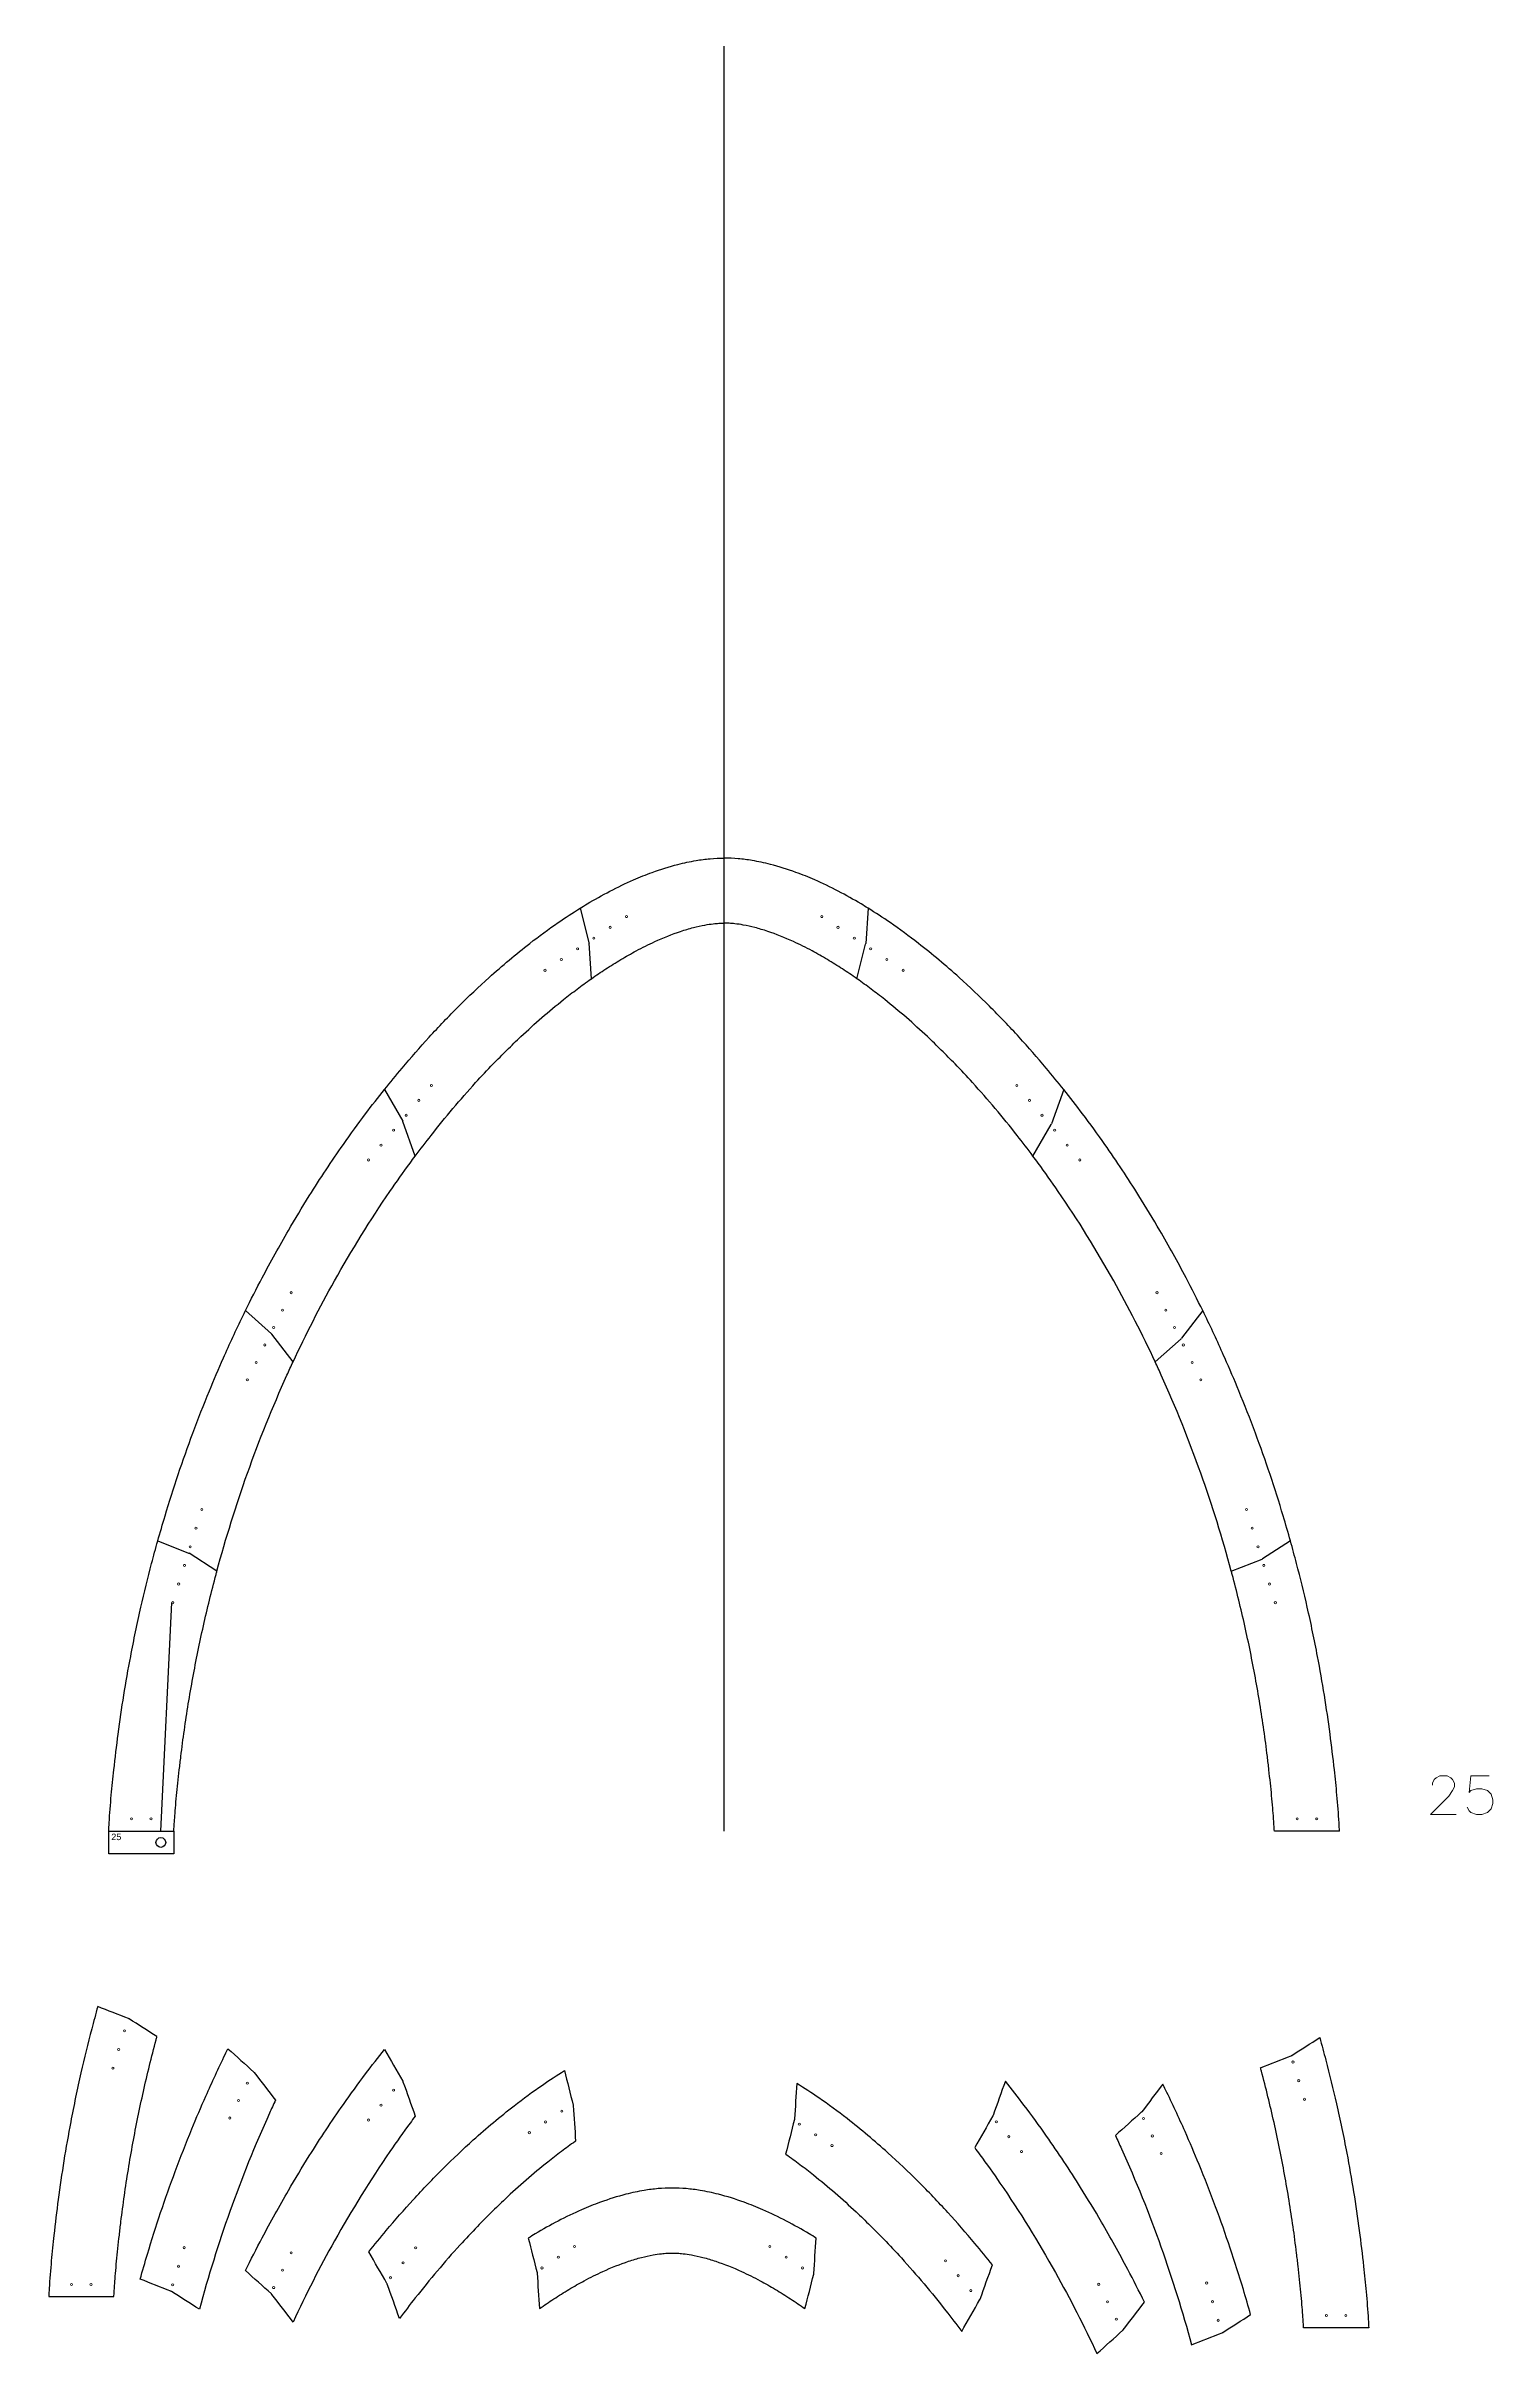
# Model space of a CAD drawing. Header units: inches. Extents: x -1683 to 11264, y -1696 to 4470.
# Drawn here: x 6988 to 7433, y -1501 to -792 of the extents above; entities that cross this region are included whole.
import ezdxf

# ---------------------------------------------------------------- set-up
doc = ezdxf.new("R2010")
doc.units = ezdxf.units.IN
doc.header["$MEASUREMENT"] = 0
doc.layers.add('Anchoring', color=1, linetype='Continuous')
doc.layers.add('Annotation', color=7, linetype='Continuous', lineweight=9)
doc.layers.add('Drilling', color=3, linetype='Continuous', lineweight=13)
doc.styles.get("Standard").update_dxf_attribs({"font": 'Arial.ttf'})

msp = doc.modelspace()

# ---------------------------------------------------------------- linework, layer by layer
for p, q in [((7196.45, -1340.609), (7196.45, -791.735)), ((7152.187, -1056.808), (7154.875, -1067.408)), ((7240.713, -1056.808), (7239.993, -1067.719)), ((7154.875, -1067.408), (7154.903, -1067.588)), ((7155.623, -1078.499), (7154.903, -1067.588)), ((7237.278, -1078.499), (7239.965, -1067.899)), ((7239.965, -1067.899), (7239.993, -1067.719)), ((7092.035, -1112.539), (7097.625, -1122.284)), ((7300.865, -1112.539), (7297.085, -1123.118)), ((7097.699, -1122.445), (7097.625, -1122.284)), ((7101.479, -1133.024), (7097.699, -1122.445)), ((7291.421, -1133.024), (7297.011, -1123.279)), ((7297.011, -1123.279), (7297.085, -1123.118)), ((7049.277, -1180.545), (7057.251, -1187.704)), ((7343.623, -1180.545), (7337.113, -1189.056)), ((7057.251, -1187.704), (7057.377, -1187.84)), ((7063.887, -1196.35), (7057.377, -1187.84)), ((7329.013, -1196.35), (7336.986, -1189.192)), ((7336.986, -1189.192), (7337.113, -1189.056)), ((7022.294, -1251.4), (7031.755, -1255.104)), ((7031.755, -1255.104), (7031.93, -1255.193)), ((7040.487, -1260.67), (7031.93, -1255.193)), ((7370.607, -1251.4), (7362.049, -1256.877)), ((7352.413, -1260.67), (7361.875, -1256.966)), ((7361.875, -1256.966), (7362.049, -1256.877)), ((7007.206, -1340.609), (7027.241, -1340.609)), ((7385.695, -1340.609), (7365.66, -1340.609))]:
    msp.add_line(p, q)
for points, knots in [([(7152.187, -1056.808), (7152.898, -1056.368), (7158.195, -1053.15), (7165.524, -1049.28), (7174.967, -1045.472), (7181.393, -1043.445), (7187.362, -1042.17), (7192.118, -1041.553), (7195.003, -1041.42), (7196.45, -1041.418)], [519.9166704, 519.9166704, 519.9166704, 519.9166704, 523.8736937, 549.2464874, 559.0340293, 572.0621518, 581.0907488, 587.900003, 594.7481506, 594.7481506, 594.7481506, 594.7481506]), ([(7240.713, -1056.808), (7240.002, -1056.368), (7234.706, -1053.15), (7227.377, -1049.28), (7217.934, -1045.472), (7211.508, -1043.445), (7205.539, -1042.17), (7200.782, -1041.553), (7197.898, -1041.42), (7196.45, -1041.418)], [519.9166704, 519.9166704, 519.9166704, 519.9166704, 523.8736937, 549.2464874, 559.0340293, 572.0621518, 581.0907488, 587.900003, 594.7481506, 594.7481506, 594.7481506, 594.7481506]), ([(7092.035, -1112.539), (7093.801, -1110.327), (7098.257, -1104.891), (7105.784, -1096.273), (7114.704, -1086.98), (7124.946, -1077.226), (7135.157, -1068.66), (7144.621, -1061.679), (7149.887, -1058.231), (7152.187, -1056.808)], [389.9034488, 389.9034488, 389.9034488, 389.9034488, 403.3011089, 423.1776355, 444.067615, 464.2669368, 490.1203539, 507.1133541, 519.9166704, 519.9166704, 519.9166704, 519.9166704]), ([(7300.865, -1112.539), (7299.099, -1110.327), (7294.643, -1104.891), (7287.117, -1096.273), (7278.197, -1086.98), (7267.954, -1077.226), (7257.744, -1068.66), (7248.28, -1061.679), (7243.014, -1058.231), (7240.713, -1056.808)], [389.9034488, 389.9034488, 389.9034488, 389.9034488, 403.3011089, 423.1776355, 444.067615, 464.2669368, 490.1203539, 507.1133541, 519.9166704, 519.9166704, 519.9166704, 519.9166704]), ([(7155.623, -1078.499), (7157.086, -1077.47), (7158.557, -1076.475), (7161.583, -1074.506), (7163.14, -1073.537), (7166.276, -1071.67), (7167.846, -1070.78), (7171.317, -1068.918), (7173.217, -1067.968), (7177.783, -1065.875), (7180.447, -1064.807), (7184.379, -1063.495), (7185.694, -1063.104), (7188.203, -1062.455), (7189.392, -1062.193), (7191.431, -1061.828), (7192.294, -1061.702), (7193.719, -1061.544), (7194.297, -1061.496), (7195.405, -1061.435), (7195.931, -1061.419), (7196.45, -1061.418)], [504.6547169, 504.6547169, 504.6547169, 504.6547169, 514.217583, 514.217583, 524.1483315, 524.1483315, 534.0790799, 534.0790799, 546.0961461, 546.0961461, 562.98018, 562.98018, 571.6440457, 571.6440457, 579.7822031, 579.7822031, 586.0122056, 586.0122056, 590.5050465, 590.5050465, 594.6672655, 594.6672655, 594.6672655, 594.6672655]), ([(7237.278, -1078.499), (7235.814, -1077.47), (7234.344, -1076.475), (7231.317, -1074.506), (7229.761, -1073.537), (7226.624, -1071.67), (7225.054, -1070.78), (7221.584, -1068.918), (7219.684, -1067.968), (7215.118, -1065.875), (7212.454, -1064.807), (7208.522, -1063.495), (7207.207, -1063.104), (7204.698, -1062.455), (7203.509, -1062.193), (7201.469, -1061.828), (7200.607, -1061.702), (7199.182, -1061.544), (7198.603, -1061.496), (7197.496, -1061.435), (7196.97, -1061.419), (7196.45, -1061.418)], [504.6547169, 504.6547169, 504.6547169, 504.6547169, 514.217583, 514.217583, 524.1483315, 524.1483315, 534.0790799, 534.0790799, 546.0961461, 546.0961461, 562.98018, 562.98018, 571.6440457, 571.6440457, 579.7822031, 579.7822031, 586.0122056, 586.0122056, 590.5050465, 590.5050465, 594.6672655, 594.6672655, 594.6672655, 594.6672655]), ([(7101.479, -1133.024), (7103.071, -1130.893), (7104.689, -1128.785), (7108.533, -1123.903), (7110.781, -1121.146), (7115.364, -1115.715), (7117.687, -1113.056), (7121.814, -1108.522), (7123.61, -1106.609), (7126.828, -1103.282), (7128.237, -1101.858), (7131.081, -1099.047), (7132.513, -1097.665), (7136.08, -1094.306), (7138.224, -1092.362), (7142.591, -1088.569), (7144.81, -1086.722), (7148.446, -1083.825), (7149.844, -1082.742), (7152.642, -1080.636), (7154.045, -1079.611), (7155.51, -1078.578), (7155.567, -1078.539), (7155.623, -1078.499)], [372.9199947, 372.9199947, 372.9199947, 372.9199947, 386.3145168, 386.3145168, 404.2094218, 404.2094218, 422.1043268, 422.1043268, 435.4962901, 435.4962901, 445.6782353, 445.6782353, 455.8601805, 455.8601805, 470.8661057, 470.8661057, 485.8720309, 485.8720309, 495.0794328, 495.0794328, 504.2868346, 504.2868346, 504.6547169, 504.6547169, 504.6547169, 504.6547169]), ([(7291.421, -1133.024), (7289.829, -1130.893), (7288.212, -1128.785), (7284.368, -1123.903), (7282.12, -1121.146), (7277.536, -1115.715), (7275.213, -1113.056), (7271.087, -1108.522), (7269.291, -1106.609), (7266.073, -1103.282), (7264.664, -1101.858), (7261.82, -1099.047), (7260.388, -1097.665), (7256.821, -1094.306), (7254.676, -1092.362), (7250.31, -1088.569), (7248.091, -1086.722), (7244.454, -1083.825), (7243.057, -1082.742), (7240.259, -1080.636), (7238.855, -1079.611), (7237.39, -1078.578), (7237.334, -1078.539), (7237.278, -1078.499)], [372.9199947, 372.9199947, 372.9199947, 372.9199947, 386.3145168, 386.3145168, 404.2094218, 404.2094218, 422.1043268, 422.1043268, 435.4962901, 435.4962901, 445.6782353, 445.6782353, 455.8601805, 455.8601805, 470.8661057, 470.8661057, 485.8720309, 485.8720309, 495.0794328, 495.0794328, 504.2868346, 504.2868346, 504.6547169, 504.6547169, 504.6547169, 504.6547169]), ([(7049.277, -1180.545), (7050.938, -1177.161), (7055.163, -1168.848), (7061.684, -1157.068), (7069.966, -1143.355), (7077.893, -1131.392), (7085.747, -1120.572), (7090.063, -1115.008), (7092.035, -1112.539)], [262.8798109, 262.8798109, 262.8798109, 262.8798109, 280.7273208, 307.0273712, 326.609429, 356.5711792, 374.9402668, 389.9034488, 389.9034488, 389.9034488, 389.9034488]), ([(7343.623, -1180.545), (7341.963, -1177.161), (7337.737, -1168.848), (7331.217, -1157.068), (7322.934, -1143.355), (7315.007, -1131.392), (7307.154, -1120.572), (7302.838, -1115.008), (7300.865, -1112.539)], [262.8798109, 262.8798109, 262.8798109, 262.8798109, 280.7273208, 307.0273712, 326.609429, 356.5711792, 374.9402668, 389.9034488, 389.9034488, 389.9034488, 389.9034488]), ([(7063.887, -1196.35), (7067.835, -1187.876), (7072.088, -1179.552), (7081.922, -1161.974), (7087.606, -1152.786), (7095.714, -1140.96), (7097.778, -1138.048), (7100.412, -1134.459), (7100.944, -1133.74), (7101.479, -1133.024)], [250.0055499, 250.0055499, 250.0055499, 250.0055499, 296.5639495, 296.5639495, 350.5247068, 350.5247068, 368.4196118, 368.4196118, 372.9199947, 372.9199947, 372.9199947, 372.9199947]), ([(7329.013, -1196.35), (7325.066, -1187.876), (7320.813, -1179.552), (7310.979, -1161.974), (7305.295, -1152.786), (7297.186, -1140.96), (7295.123, -1138.048), (7292.488, -1134.459), (7291.956, -1133.74), (7291.421, -1133.024)], [250.0055499, 250.0055499, 250.0055499, 250.0055499, 296.5639495, 296.5639495, 350.5247068, 350.5247068, 368.4196118, 368.4196118, 372.9199947, 372.9199947, 372.9199947, 372.9199947]), ([(7022.294, -1251.4), (7023.016, -1248.822), (7025.007, -1241.969), (7028.531, -1230.89), (7033.07, -1218.054), (7037.738, -1206.121), (7042.853, -1194.125), (7046.644, -1185.941), (7048.994, -1181.123), (7049.277, -1180.545)], [143.0558759, 143.0558759, 143.0558759, 143.0558759, 155.7309487, 176.8423832, 198.0930818, 220.1839456, 237.5010729, 259.8313894, 262.8798109, 262.8798109, 262.8798109, 262.8798109]), ([(7370.607, -1251.4), (7369.885, -1248.822), (7367.894, -1241.969), (7364.37, -1230.89), (7359.831, -1218.054), (7355.163, -1206.121), (7350.048, -1194.125), (7346.257, -1185.941), (7343.907, -1181.123), (7343.623, -1180.545)], [143.0558759, 143.0558759, 143.0558759, 143.0558759, 155.7309487, 176.8423832, 198.0930818, 220.1839456, 237.5010729, 259.8313894, 262.8798109, 262.8798109, 262.8798109, 262.8798109]), ([(7040.487, -1260.67), (7043.224, -1250.517), (7046.355, -1240.475), (7053.512, -1220.352), (7057.565, -1210.279), (7062.64, -1199.049), (7063.26, -1197.698), (7063.887, -1196.35)], [136.4024733, 136.4024733, 136.4024733, 136.4024733, 188.6424347, 188.6424347, 242.6031921, 242.6031921, 250.0055499, 250.0055499, 250.0055499, 250.0055499]), ([(7352.413, -1260.67), (7349.677, -1250.517), (7346.546, -1240.475), (7339.388, -1220.352), (7335.336, -1210.279), (7330.261, -1199.049), (7329.641, -1197.698), (7329.013, -1196.35)], [136.4024733, 136.4024733, 136.4024733, 136.4024733, 188.6424347, 188.6424347, 242.6031921, 242.6031921, 250.0055499, 250.0055499, 250.0055499, 250.0055499]), ([(7007.206, -1340.609), (7007.256, -1339.769), (7007.474, -1336.08), (7007.947, -1329.792), (7008.891, -1320.68), (7010.104, -1310.431), (7011.817, -1298.803), (7014.102, -1285.787), (7016.927, -1272.263), (7019.818, -1260.454), (7021.65, -1253.699), (7022.294, -1251.4)], [0, 0, 0, 0, 3.9851706, 17.4938877, 29.8544306, 47.3583526, 66.3541367, 85.4986633, 109.9185573, 131.7535153, 143.0558759, 143.0558759, 143.0558759, 143.0558759]), ([(7385.695, -1340.609), (7385.645, -1339.769), (7385.427, -1336.08), (7384.954, -1329.792), (7384.01, -1320.68), (7382.797, -1310.431), (7381.083, -1298.803), (7378.799, -1285.787), (7375.974, -1272.263), (7373.083, -1260.454), (7371.251, -1253.699), (7370.607, -1251.4)], [0, 0, 0, 0, 3.9851706, 17.4938877, 29.8544306, 47.3583526, 66.3541367, 85.4986633, 109.9185573, 131.7535153, 143.0558759, 143.0558759, 143.0558759, 143.0558759]), ([(7027.241, -1340.609), (7027.257, -1340.352), (7027.272, -1340.097), (7027.32, -1339.309), (7027.354, -1338.784), (7027.424, -1337.728), (7027.46, -1337.201), (7027.573, -1335.622), (7027.653, -1334.571), (7027.844, -1332.249), (7027.957, -1330.984), (7028.202, -1328.422), (7028.334, -1327.129), (7028.617, -1324.463), (7028.768, -1323.085), (7029.079, -1320.352), (7029.238, -1318.992), (7029.733, -1314.927), (7030.085, -1312.246), (7030.849, -1306.876), (7031.26, -1304.189), (7032.133, -1298.821), (7032.596, -1296.142), (7034.062, -1288.123), (7035.145, -1282.799), (7037.523, -1272.197), (7038.818, -1266.921), (7040.307, -1261.339), (7040.397, -1261.004), (7040.487, -1260.67)], [1.8923623, 1.8923623, 1.8923623, 1.8923623, 3.1472373, 3.1472373, 5.8099059, 5.8099059, 8.4725745, 8.4725745, 13.7979118, 13.7979118, 20.2790372, 20.2790372, 26.7601626, 26.7601626, 33.5052573, 33.5052573, 40.250352, 40.250352, 53.7405413, 53.7405413, 67.2307307, 67.2307307, 80.72092, 80.72092, 107.7012987, 107.7012987, 134.6816774, 134.6816774, 136.4024733, 136.4024733, 136.4024733, 136.4024733]), ([(7365.66, -1340.609), (7365.644, -1340.352), (7365.629, -1340.097), (7365.58, -1339.309), (7365.547, -1338.784), (7365.477, -1337.728), (7365.441, -1337.201), (7365.328, -1335.622), (7365.248, -1334.571), (7365.057, -1332.249), (7364.944, -1330.984), (7364.699, -1328.422), (7364.567, -1327.129), (7364.284, -1324.463), (7364.132, -1323.085), (7363.822, -1320.352), (7363.663, -1318.992), (7363.167, -1314.927), (7362.815, -1312.246), (7362.051, -1306.876), (7361.641, -1304.189), (7360.768, -1298.821), (7360.305, -1296.142), (7358.839, -1288.123), (7357.756, -1282.799), (7355.377, -1272.197), (7354.083, -1266.921), (7352.593, -1261.339), (7352.504, -1261.004), (7352.413, -1260.67)], [1.8923623, 1.8923623, 1.8923623, 1.8923623, 3.1472373, 3.1472373, 5.8099059, 5.8099059, 8.4725745, 8.4725745, 13.7979118, 13.7979118, 20.2790372, 20.2790372, 26.7601626, 26.7601626, 33.5052573, 33.5052573, 40.250352, 40.250352, 53.7405413, 53.7405413, 67.2307307, 67.2307307, 80.72092, 80.72092, 107.7012987, 107.7012987, 134.6816774, 134.6816774, 136.4024733, 136.4024733, 136.4024733, 136.4024733]), ([(7022.045, -1403.817), (7021.955, -1404.152), (7021.865, -1404.486), (7020.376, -1410.068), (7019.081, -1415.345), (7016.703, -1425.946), (7015.62, -1431.27), (7014.153, -1439.289), (7013.691, -1441.968), (7012.818, -1447.337), (7012.407, -1450.023), (7011.643, -1455.394), (7011.291, -1458.074), (7010.796, -1462.139), (7010.636, -1463.5), (7010.326, -1466.232), (7010.174, -1467.61), (7009.891, -1470.276), (7009.76, -1471.57), (7009.514, -1474.131), (7009.402, -1475.397), (7009.211, -1477.719), (7009.13, -1478.769), (7009.018, -1480.348), (7008.981, -1480.875), (7008.912, -1481.931), (7008.878, -1482.456), (7008.83, -1483.244), (7008.814, -1483.499), (7008.799, -1483.756), (7002.121, -1483.756), (6995.442, -1483.756), (6988.764, -1483.756), (6988.813, -1482.916), (6989.031, -1479.228), (6989.505, -1472.939), (6990.449, -1463.827), (6991.662, -1453.578), (6993.375, -1441.95), (6995.66, -1428.934), (6998.484, -1415.411), (7001.376, -1403.601), (7003.208, -1396.846), (7003.852, -1394.547), (7007.005, -1395.782), (7010.159, -1397.016), (7013.313, -1398.251), (7013.371, -1398.281), (7013.429, -1398.31), (7013.487, -1398.34), (7016.34, -1400.166), (7019.193, -1401.992), (7022.045, -1403.817)], [0, 0, 0, 0, 1.7207959, 1.7207959, 28.7011746, 28.7011746, 55.6815533, 55.6815533, 69.1717426, 69.1717426, 82.661932, 82.661932, 96.1521213, 96.1521213, 102.897216, 102.897216, 109.6423106, 109.6423106, 116.1234361, 116.1234361, 122.6045615, 122.6045615, 127.9298988, 127.9298988, 130.5925674, 130.5925674, 133.255236, 133.255236, 134.510111, 134.510111, 134.510111, 135.510111, 135.510111, 135.510111, 139.4952816, 153.0039987, 165.3645416, 182.8684636, 201.8642477, 221.0087744, 245.4286684, 267.2636263, 278.5659869, 278.5659869, 278.5659869, 279.5659869, 279.5659869, 279.5659869, 280.5659869, 280.5659869, 280.5659869, 281.5659869, 281.5659869, 281.5659869, 281.5659869]), ([(7361.39, -1413.385), (7361.48, -1413.72), (7361.57, -1414.054), (7363.059, -1419.636), (7364.354, -1424.913), (7366.732, -1435.514), (7367.816, -1440.838), (7369.282, -1448.857), (7369.745, -1451.536), (7370.618, -1456.905), (7371.028, -1459.591), (7371.792, -1464.962), (7372.144, -1467.642), (7372.639, -1471.707), (7372.799, -1473.068), (7373.109, -1475.8), (7373.261, -1477.178), (7373.544, -1479.844), (7373.676, -1481.138), (7373.921, -1483.699), (7374.034, -1484.965), (7374.225, -1487.287), (7374.305, -1488.337), (7374.418, -1489.916), (7374.454, -1490.443), (7374.524, -1491.499), (7374.557, -1492.024), (7374.606, -1492.812), (7374.621, -1493.067), (7374.636, -1493.324), (7381.315, -1493.324), (7387.993, -1493.324), (7394.672, -1493.324), (7394.622, -1492.484), (7394.404, -1488.796), (7393.93, -1482.507), (7392.987, -1473.395), (7391.774, -1463.146), (7390.06, -1451.518), (7387.776, -1438.502), (7384.951, -1424.979), (7382.059, -1413.169), (7380.228, -1406.414), (7379.584, -1404.115), (7376.731, -1405.941), (7373.879, -1407.767), (7371.026, -1409.593), (7370.968, -1409.622), (7370.91, -1409.652), (7370.851, -1409.681), (7367.698, -1410.916), (7364.544, -1412.151), (7361.39, -1413.385)], [0, 0, 0, 0, 1.7207959, 1.7207959, 28.7011746, 28.7011746, 55.6815533, 55.6815533, 69.1717426, 69.1717426, 82.661932, 82.661932, 96.1521213, 96.1521213, 102.897216, 102.897216, 109.6423106, 109.6423106, 116.1234361, 116.1234361, 122.6045615, 122.6045615, 127.9298988, 127.9298988, 130.5925674, 130.5925674, 133.255236, 133.255236, 134.510111, 134.510111, 134.510111, 135.510111, 135.510111, 135.510111, 139.4952816, 153.0039987, 165.3645416, 182.8684636, 201.8642477, 221.0087744, 245.4286684, 267.2636263, 278.5659869, 278.5659869, 278.5659869, 279.5659869, 279.5659869, 279.5659869, 280.5659869, 280.5659869, 280.5659869, 281.5659869, 281.5659869, 281.5659869, 281.5659869]), ([(7026.355, -1482.088), (7026.413, -1482.118), (7026.471, -1482.147), (7026.529, -1482.177), (7029.382, -1484.003), (7032.234, -1485.828), (7035.087, -1487.654), (7037.824, -1477.502), (7040.955, -1467.459), (7048.112, -1447.336), (7052.165, -1437.264), (7057.24, -1426.033), (7057.86, -1424.682), (7058.487, -1423.335), (7056.317, -1420.498), (7054.147, -1417.661), (7051.976, -1414.825), (7051.934, -1414.779), (7051.892, -1414.734), (7051.85, -1414.688), (7049.193, -1412.302), (7046.535, -1409.916), (7043.877, -1407.53), (7043.594, -1408.108), (7041.244, -1412.925), (7037.453, -1421.109), (7032.338, -1433.105), (7027.67, -1445.038), (7023.131, -1457.874), (7019.606, -1468.953), (7017.616, -1475.806), (7016.894, -1478.384), (7020.047, -1479.619), (7023.201, -1480.853), (7026.355, -1482.088)], [0, 0, 0, 0, 1, 1, 1, 2, 2, 2, 54.2399614, 54.2399614, 108.2007188, 108.2007188, 115.6030766, 115.6030766, 115.6030766, 116.6030766, 116.6030766, 116.6030766, 117.6030766, 117.6030766, 117.6030766, 118.6030766, 118.6030766, 118.6030766, 121.6514981, 143.9818146, 161.2989419, 183.3898057, 204.6405043, 225.7519388, 238.4270116, 238.4270116, 238.4270116, 239.4270116, 239.4270116, 239.4270116, 239.4270116]), ([(7057.377, -1483.055), (7059.547, -1485.891), (7061.717, -1488.728), (7063.887, -1491.565), (7067.835, -1483.091), (7072.088, -1474.766), (7081.922, -1457.189), (7087.606, -1448), (7095.714, -1436.174), (7097.778, -1433.262), (7100.412, -1429.673), (7100.944, -1428.955), (7101.479, -1428.239), (7100.219, -1424.712), (7098.959, -1421.186), (7097.699, -1417.659), (7097.674, -1417.606), (7097.65, -1417.552), (7097.625, -1417.498), (7095.762, -1414.25), (7093.899, -1411.001), (7092.035, -1407.753), (7090.063, -1410.223), (7085.747, -1415.786), (7077.893, -1426.606), (7069.966, -1438.569), (7061.684, -1452.283), (7055.163, -1464.063), (7050.938, -1472.376), (7049.277, -1475.76), (7051.935, -1478.146), (7054.593, -1480.532), (7057.251, -1482.918), (7057.293, -1482.964), (7057.335, -1483.009), (7057.377, -1483.055)], [0, 0, 0, 0, 1, 1, 1, 47.5583996, 47.5583996, 101.5191569, 101.5191569, 119.4140619, 119.4140619, 123.9144448, 123.9144448, 123.9144448, 124.9144448, 124.9144448, 124.9144448, 125.9144448, 125.9144448, 125.9144448, 126.9144448, 126.9144448, 126.9144448, 141.8776268, 160.2467144, 190.2084646, 209.7905224, 236.0905728, 253.9380827, 253.9380827, 253.9380827, 254.9380827, 254.9380827, 254.9380827, 255.9380827, 255.9380827, 255.9380827, 255.9380827]), ([(7092.859, -1479.891), (7094.119, -1483.417), (7095.379, -1486.943), (7096.639, -1490.47), (7098.231, -1488.339), (7099.848, -1486.23), (7103.692, -1481.349), (7105.941, -1478.592), (7110.524, -1473.161), (7112.847, -1470.502), (7116.974, -1465.967), (7118.769, -1464.055), (7121.987, -1460.728), (7123.396, -1459.304), (7126.241, -1456.493), (7127.672, -1455.11), (7131.239, -1451.751), (7133.384, -1449.808), (7137.75, -1446.015), (7139.969, -1444.168), (7143.606, -1441.271), (7145.003, -1440.188), (7147.802, -1438.081), (7149.205, -1437.057), (7150.67, -1436.024), (7150.726, -1435.984), (7150.782, -1435.945), (7150.542, -1432.308), (7150.302, -1428.67), (7150.062, -1425.033), (7150.053, -1424.973), (7150.043, -1424.913), (7150.034, -1424.853), (7149.138, -1421.32), (7148.243, -1417.787), (7147.347, -1414.254), (7145.047, -1415.677), (7139.781, -1419.125), (7130.317, -1426.106), (7120.106, -1434.672), (7109.864, -1444.425), (7100.944, -1453.718), (7093.417, -1462.337), (7088.961, -1467.773), (7087.195, -1469.984), (7089.058, -1473.233), (7090.921, -1476.481), (7092.784, -1479.73), (7092.809, -1479.783), (7092.834, -1479.837), (7092.859, -1479.891)], [0, 0, 0, 0, 1, 1, 1, 14.3945221, 14.3945221, 32.2894271, 32.2894271, 50.1843321, 50.1843321, 63.5762954, 63.5762954, 73.7582406, 73.7582406, 83.9401858, 83.9401858, 98.946111, 98.946111, 113.9520362, 113.9520362, 123.1594381, 123.1594381, 132.3668399, 132.3668399, 132.7347222, 132.7347222, 132.7347222, 133.7347222, 133.7347222, 133.7347222, 134.7347222, 134.7347222, 134.7347222, 135.7347222, 135.7347222, 135.7347222, 148.5380384, 165.5310386, 191.3844557, 211.5837775, 232.473757, 252.3502836, 265.7479437, 265.7479437, 265.7479437, 266.7479437, 266.7479437, 266.7479437, 267.7479437, 267.7479437, 267.7479437, 267.7479437]), ([(7218.058, -1429.311), (7218.068, -1429.251), (7218.077, -1429.191), (7218.087, -1429.131), (7218.327, -1425.494), (7218.567, -1421.856), (7218.807, -1418.219), (7221.107, -1419.642), (7226.373, -1423.091), (7235.837, -1430.071), (7246.048, -1438.637), (7256.29, -1448.391), (7265.21, -1457.684), (7272.737, -1466.302), (7277.193, -1471.739), (7278.959, -1473.95), (7277.699, -1477.477), (7276.439, -1481.003), (7275.179, -1484.529), (7275.154, -1484.583), (7275.129, -1484.637), (7275.104, -1484.69), (7273.241, -1487.939), (7271.378, -1491.187), (7269.515, -1494.436), (7267.923, -1492.304), (7266.305, -1490.196), (7262.461, -1485.315), (7260.213, -1482.558), (7255.63, -1477.127), (7253.307, -1474.468), (7249.18, -1469.933), (7247.384, -1468.02), (7244.167, -1464.694), (7242.757, -1463.27), (7239.913, -1460.459), (7238.482, -1459.076), (7234.915, -1455.717), (7232.77, -1453.773), (7228.403, -1449.981), (7226.184, -1448.133), (7222.548, -1445.237), (7221.15, -1444.153), (7218.352, -1442.047), (7216.949, -1441.023), (7215.484, -1439.99), (7215.428, -1439.95), (7215.371, -1439.91), (7216.267, -1436.377), (7217.163, -1432.844), (7218.058, -1429.311)], [0, 0, 0, 0, 1, 1, 1, 2, 2, 2, 14.8033162, 31.7963165, 57.6497335, 77.8490554, 98.7390349, 118.6155614, 132.0132215, 132.0132215, 132.0132215, 133.0132215, 133.0132215, 133.0132215, 134.0132215, 134.0132215, 134.0132215, 135.0132215, 135.0132215, 135.0132215, 148.4077436, 148.4077436, 166.3026486, 166.3026486, 184.1975536, 184.1975536, 197.5895169, 197.5895169, 207.7714621, 207.7714621, 217.9534073, 217.9534073, 232.9593325, 232.9593325, 247.9652578, 247.9652578, 257.1726596, 257.1726596, 266.3800614, 266.3800614, 266.7479437, 266.7479437, 266.7479437, 267.7479437, 267.7479437, 267.7479437, 267.7479437]), ([(7279.085, -1428.205), (7279.11, -1428.152), (7279.135, -1428.098), (7279.159, -1428.044), (7280.42, -1424.518), (7281.68, -1420.992), (7282.94, -1417.465), (7284.912, -1419.935), (7289.228, -1425.499), (7297.082, -1436.318), (7305.009, -1448.281), (7313.291, -1461.995), (7319.812, -1473.775), (7324.037, -1482.088), (7325.698, -1485.472), (7323.527, -1488.309), (7321.357, -1491.145), (7319.187, -1493.982), (7319.145, -1494.028), (7319.103, -1494.073), (7319.061, -1494.118), (7316.403, -1496.505), (7313.745, -1498.891), (7311.088, -1501.277), (7307.14, -1492.803), (7302.887, -1484.478), (7293.053, -1466.901), (7287.37, -1457.712), (7279.261, -1445.886), (7277.197, -1442.975), (7274.563, -1439.385), (7274.031, -1438.667), (7273.496, -1437.951), (7275.359, -1434.702), (7277.222, -1431.454), (7279.085, -1428.205)], [0, 0, 0, 0, 1, 1, 1, 2, 2, 2, 16.963182, 35.3322696, 65.2940198, 84.8760776, 111.176128, 129.0236379, 129.0236379, 129.0236379, 130.0236379, 130.0236379, 130.0236379, 131.0236379, 131.0236379, 131.0236379, 132.0236379, 132.0236379, 132.0236379, 178.5820375, 178.5820375, 232.5427948, 232.5427948, 250.4376998, 250.4376998, 254.9380827, 254.9380827, 254.9380827, 255.9380827, 255.9380827, 255.9380827, 255.9380827]), ([(7324.743, -1427.065), (7324.785, -1427.019), (7324.827, -1426.974), (7324.869, -1426.928), (7327.039, -1424.092), (7329.21, -1421.255), (7331.38, -1418.418), (7331.664, -1418.996), (7334.013, -1423.814), (7337.805, -1431.998), (7342.919, -1443.994), (7347.587, -1455.927), (7352.126, -1468.763), (7355.651, -1479.842), (7357.641, -1486.695), (7358.364, -1489.273), (7355.511, -1491.099), (7352.658, -1492.924), (7349.806, -1494.75), (7349.748, -1494.78), (7349.69, -1494.809), (7349.631, -1494.839), (7346.478, -1496.074), (7343.324, -1497.308), (7340.17, -1498.543), (7337.434, -1488.39), (7334.303, -1478.348), (7327.145, -1458.224), (7323.092, -1448.152), (7318.018, -1436.922), (7317.398, -1435.571), (7316.77, -1434.223), (7319.428, -1431.837), (7322.085, -1429.451), (7324.743, -1427.065)], [0, 0, 0, 0, 1, 1, 1, 2, 2, 2, 5.0484215, 27.378738, 44.6958653, 66.7867291, 88.0374277, 109.1488622, 121.823935, 121.823935, 121.823935, 122.823935, 122.823935, 122.823935, 123.823935, 123.823935, 123.823935, 124.823935, 124.823935, 124.823935, 177.0638965, 177.0638965, 231.0246538, 231.0246538, 238.4270116, 238.4270116, 238.4270116, 239.4270116, 239.4270116, 239.4270116, 239.4270116]), ([(7138.941, -1476.53), (7138.932, -1476.47), (7138.922, -1476.41), (7138.913, -1476.35), (7138.017, -1472.817), (7137.121, -1469.284), (7136.226, -1465.75), (7136.937, -1465.311), (7142.233, -1462.092), (7149.562, -1458.222), (7159.005, -1454.414), (7165.431, -1452.388), (7171.4, -1451.112), (7176.157, -1450.496), (7179.041, -1450.363), (7180.489, -1450.361), (7181.936, -1450.363), (7184.82, -1450.496), (7189.577, -1451.112), (7195.546, -1452.388), (7201.972, -1454.414), (7211.415, -1458.222), (7218.744, -1462.092), (7224.041, -1465.311), (7224.752, -1465.75), (7224.512, -1469.388), (7224.272, -1473.025), (7224.032, -1476.662), (7224.022, -1476.722), (7224.013, -1476.782), (7224.003, -1476.842), (7223.107, -1480.375), (7222.212, -1483.908), (7221.316, -1487.442), (7219.853, -1486.413), (7218.382, -1485.417), (7215.356, -1483.449), (7213.799, -1482.479), (7210.663, -1480.613), (7209.093, -1479.722), (7205.622, -1477.86), (7203.722, -1476.911), (7199.156, -1474.817), (7196.492, -1473.749), (7192.56, -1472.438), (7191.245, -1472.047), (7188.736, -1471.398), (7187.547, -1471.136), (7185.507, -1470.77), (7184.645, -1470.644), (7183.22, -1470.487), (7182.642, -1470.439), (7181.534, -1470.377), (7181.008, -1470.362), (7180.489, -1470.361), (7179.969, -1470.362), (7179.443, -1470.377), (7178.336, -1470.439), (7177.757, -1470.487), (7176.332, -1470.644), (7175.47, -1470.77), (7173.43, -1471.136), (7172.241, -1471.398), (7169.732, -1472.047), (7168.417, -1472.438), (7164.485, -1473.749), (7161.821, -1474.817), (7157.255, -1476.911), (7155.355, -1477.86), (7151.885, -1479.722), (7150.315, -1480.613), (7147.178, -1482.479), (7145.622, -1483.449), (7142.595, -1485.417), (7141.125, -1486.413), (7139.661, -1487.442), (7139.421, -1483.805), (7139.181, -1480.167), (7138.941, -1476.53)], [0, 0, 0, 0, 1, 1, 1, 2, 2, 2, 5.9570233, 31.329817, 41.1173589, 54.1454814, 63.1740785, 69.9833326, 76.8314803, 76.8314803, 76.8314803, 83.6796279, 90.488882, 99.5174791, 112.5456016, 122.3331435, 147.7059372, 151.6629605, 151.6629605, 151.6629605, 152.6629605, 152.6629605, 152.6629605, 153.6629605, 153.6629605, 153.6629605, 154.6629605, 154.6629605, 154.6629605, 164.2258267, 164.2258267, 174.1565751, 174.1565751, 184.0873236, 184.0873236, 196.1043898, 196.1043898, 212.9884236, 212.9884236, 221.6522894, 221.6522894, 229.7904468, 229.7904468, 236.0204492, 236.0204492, 240.5132902, 240.5132902, 244.6755092, 244.6755092, 244.6755092, 248.8377282, 248.8377282, 253.3305691, 253.3305691, 259.5605716, 259.5605716, 267.698729, 267.698729, 276.3625947, 276.3625947, 293.2466286, 293.2466286, 305.2636948, 305.2636948, 315.1944432, 315.1944432, 325.1251917, 325.1251917, 334.6880579, 334.6880579, 334.6880579, 335.6880579, 335.6880579, 335.6880579, 335.6880579])]:
    msp.add_open_spline(points, degree=3, knots=knots)
at = {"layer": 'Anchoring'}
msp.add_line((7023.241, -1340.609), (7026.636, -1270.35), dxfattribs=at)
msp.add_lwpolyline([(7007.206, -1340.609), (7027.241, -1340.609), (7027.241, -1347.609), (7007.206, -1347.609)], close=True, dxfattribs=at)
msp.add_circle((7023.241, -1344.109), 1.5, dxfattribs=at)
at = {"layer": 'Annotation'}
for points in [[(7414.254, -1326.475), (7414.254, -1325.912), (7414.817, -1324.786), (7415.38, -1324.223), (7416.506, -1323.66), (7418.759, -1323.66), (7419.885, -1324.223), (7420.448, -1324.786), (7421.011, -1325.912), (7421.011, -1327.038), (7420.448, -1328.164), (7419.322, -1329.853), (7413.691, -1335.484), (7421.574, -1335.484)], [(7424.953, -1333.232), (7425.516, -1334.358), (7426.079, -1334.921), (7427.768, -1335.484), (7429.457, -1335.484), (7431.146, -1334.921), (7432.272, -1333.795), (7432.836, -1332.106), (7432.836, -1330.98), (7432.272, -1329.29), (7431.146, -1328.164), (7429.457, -1327.601), (7427.768, -1327.601), (7426.079, -1328.164), (7425.516, -1328.727), (7426.079, -1323.66), (7431.709, -1323.66)]]:
    msp.add_lwpolyline(points, dxfattribs=at)
at = {"layer": 'Drilling'}
for centre in [(7161.42, -1062.7), (7166.429, -1059.398), (7226.472, -1059.398), (7231.481, -1062.7), (7151.4, -1069.304), (7156.41, -1066.002), (7236.491, -1066.002), (7241.5, -1069.304), (7141.381, -1075.909), (7146.391, -1072.607), (7246.51, -1072.607), (7251.52, -1075.909), (7106.441, -1111.326), (7286.459, -1111.326), (7098.694, -1120.49), (7102.568, -1115.908), (7290.333, -1115.908), (7294.207, -1120.49), (7094.821, -1125.072), (7298.08, -1125.072), (7087.073, -1134.237), (7090.947, -1129.655), (7301.954, -1129.655), (7305.828, -1134.237), (7063.33, -1175.051), (7329.571, -1175.051), (7060.631, -1180.41), (7332.27, -1180.41), (7055.233, -1191.127), (7057.932, -1185.769), (7334.969, -1185.769), (7337.668, -1191.127), (7052.534, -1196.486), (7340.367, -1196.486), (7049.835, -1201.845), (7343.066, -1201.845), (7035.823, -1241.705), (7357.077, -1241.705), (7034.05, -1247.437), (7358.851, -1247.437), (7032.277, -1253.169), (7360.624, -1253.169), (7030.504, -1258.901), (7362.397, -1258.901), (7026.958, -1270.365), (7028.731, -1264.633), (7364.17, -1264.633), (7365.943, -1270.365), (7014.224, -1336.859), (7020.224, -1336.859), (7372.677, -1336.859), (7378.677, -1336.859), (7012.062, -1402.048), (7010.289, -1407.78), (7371.373, -1411.616), (7008.516, -1413.512), (7049.833, -1418.111), (7373.147, -1417.348), (7047.134, -1423.47), (7090.947, -1424.869), (7094.821, -1420.287), (7374.92, -1423.08), (7044.435, -1428.829), (7087.073, -1429.451), (7136.541, -1433.354), (7141.55, -1430.052), (7146.56, -1426.75), (7219.594, -1430.716), (7280.155, -1429.999), (7325.424, -1429), (7224.603, -1434.018), (7229.613, -1437.32), (7284.028, -1434.581), (7287.902, -1439.163), (7328.123, -1434.359), (7330.822, -1439.718), (7030.423, -1468.689), (7101.601, -1468.772), (7150.467, -1468.341), (7210.51, -1468.341), (7028.65, -1474.421), (7060.631, -1475.624), (7063.33, -1470.266), (7097.727, -1473.354), (7140.448, -1474.945), (7145.458, -1471.643), (7215.519, -1471.643), (7220.529, -1474.945), (7264.553, -1472.738), (6995.781, -1480.006), (7001.781, -1480.006), (7026.877, -1480.153), (7057.932, -1480.983), (7093.854, -1477.936), (7268.426, -1477.32), (7272.3, -1481.902), (7311.645, -1479.978), (7344.834, -1479.578), (7314.344, -1485.336), (7346.607, -1485.31), (7381.654, -1489.574), (7387.654, -1489.574), (7317.043, -1490.695), (7348.38, -1491.042)]:
    msp.add_circle(centre, 0.323, dxfattribs=at)

# ---------------------------------------------------------------- texts
at = {"layer": 'Annotation', "insert": (7007.989, -1341.382), "char_height": 2, "attachment_point": 1}
msp.add_mtext_dynamic_manual_height_columns('25', width=4, gutter_width=1, heights=[0], dxfattribs=at)

doc.saveas('drawing.dxf')
